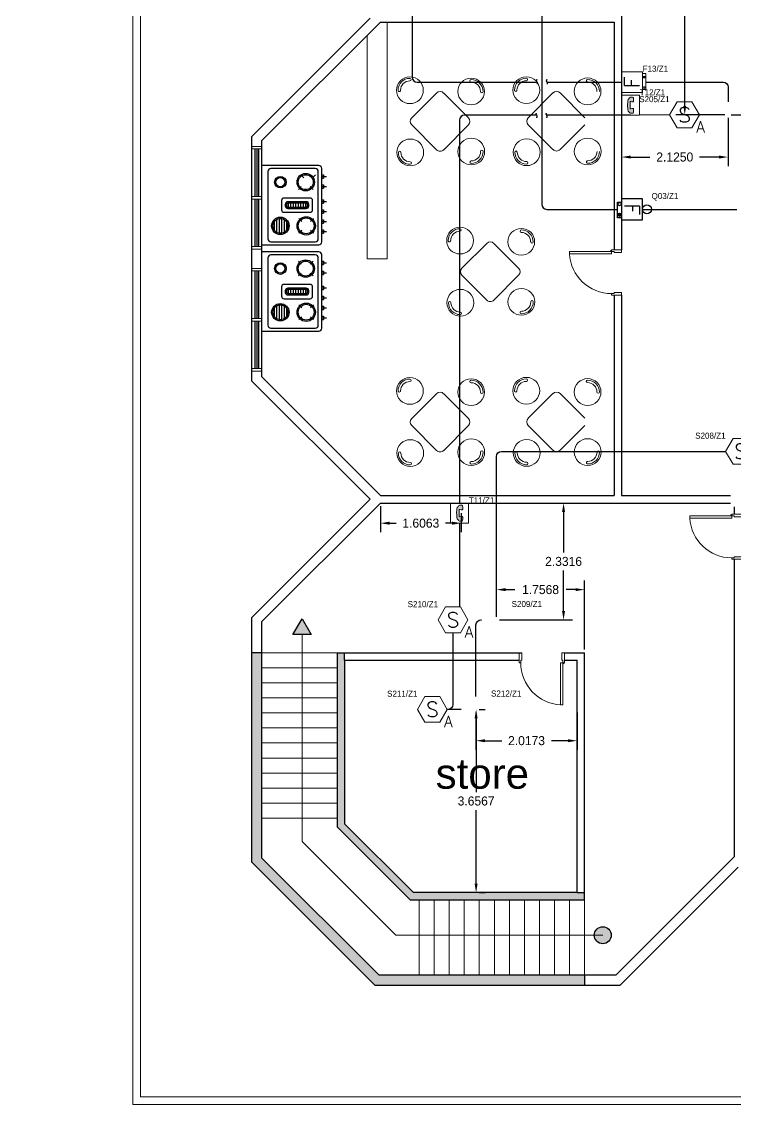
# Model space of a CAD drawing. Extents: x -3404 to 3497, y 0 to 399.
# Drawn here: x 3.11 to 17.35, y 326.93 to 348.53 of the extents above; entities that cross this region are included whole.
import ezdxf
from ezdxf import colors
from ezdxf.entities.mleader import LeaderData, LeaderLine
from ezdxf.enums import TextEntityAlignment as Align
from ezdxf.math import Vec2, Vec3

# ---------------------------------------------------------------- set-up
doc = ezdxf.new("R2010")
doc.units = 0
doc.header["$LTSCALE"] = 0.15
doc.linetypes.add('HIDDEN', pattern=[0.375, 0.25, -0.125])
doc.layers.get('0').update_dxf_attribs({"color": 252})
doc.layers.get('Defpoints').update_dxf_attribs({"color": 252})
for name, color, linetype in [('0 ARCH', 252, 'Continuous'), ('0 DD', 252, 'Continuous'), ('0 fire alarm', 252, 'Continuous'), ('0 sockets', 252, 'Continuous'), ('00-BT-FAS-TEXT', 2, 'Continuous'), ('AUTOINCR', 7, 'Continuous'), ('d1', 252, 'Continuous'), ('FIRE_LOOP', 7, 'Continuous'), ('FIX', 252, 'Continuous'), ('WIRING', 4, 'Continuous')]:
    doc.layers.add(name, color=color, linetype=linetype)
for name, color, linetype, lineweight in [('anal', 252, 'Continuous', 20), ('DOOR', 252, 'Continuous', 20), ('elev', 252, 'Continuous', 9), ('FUR', 252, 'Continuous', 9), ('T-FIRE-B', 4, 'Continuous', 0), ('T-TEXT', 2, 'Continuous', 0), ('wall', 252, 'Continuous', 30)]:
    doc.layers.add(name, color=color, linetype=linetype, lineweight=lineweight)
doc.styles.add('ROMANS', font='ROMANS.shx', dxfattribs={"width": 0.8})
doc.styles.add('TEXT-NFP', font='simplex.shx')
doc.dimstyles.get("Standard").update_dxf_attribs({"dimtxt": 0.18, "dimasz": 0.18, "dimexe": 0.18, "dimexo": 0.0625, "dimgap": 0.09, "dimtad": 0, "dimtih": 1, "dimtoh": 1, "dimdec": 4, "dimzin": 0, "dimdsep": 46, "dimtxsty": 'Standard', "dimcen": 0.09, "dimadec": 0, "dimazin": 0, "dimtfac": 1, "dimtdec": 4, "dimtofl": 0, "dimtmove": 0, "dimatfit": 3, "dimfxl": 1, "dimtolj": 1, "dimtzin": 0, "dimarcsym": 0})

# ---------------------------------------------------------------- blocks, each defined once
blk = doc.blocks.new('D90')
at = {"layer": 'DOOR'}
for points in [[(0.03, 0.2), (0.03, 1.04), (0.078, 1.04), (0.078, 0.2)], [(0.03, 0.2), (0, 0.2), (0, 0), (0.05, 0), (0.05, 0.15), (0.03, 0.15)], [(0.87, 0.2), (0.9, 0.2), (0.9, 0), (0.85, 0), (0.85, 0.15), (0.87, 0.15)]]:
    blk.add_lwpolyline(points, close=True, dxfattribs=at)
blk.add_circle((0.02, 0.21), 0.01, dxfattribs=at)
blk.add_arc((0.025, 0.197), 0.845, 0.2218, 86.3889, dxfattribs=at)
blk = doc.blocks.new('*X17')
at = {"color": 0}
for p, q in [((0.15, 0.538), (0.15, 0.667)), ((0.175, 0.529), (0.175, 0.676)), ((0.2, 0.529), (0.2, 0.676)), ((0.225, 0.538), (0.225, 0.667)), ((0.125, 0.561), (0.125, 0.644)), ((0.25, 0.562), (0.25, 0.643))]:
    blk.add_line(p, q, dxfattribs=at)
blk = doc.blocks.new('ARCH')
at = {"layer": 'd1'}
for points in [[(8.7, 336.614), (8.519, 336.3), (8.881, 336.3)], [(14.87, 330.3, 1), (14.53, 330.3, 1)]]:
    blk.add_hatch(color=256, dxfattribs=at).paths.add_polyline_path(points)
at = {"layer": 'wall'}
h = blk.add_hatch(color=256, dxfattribs=at)
h.paths.add_polyline_path([(14.337, 331), (14.337, 331.15), (14.187, 331.15), (10.925, 331.15), (9.55, 332.525), (9.55, 335.787), (9.55, 335.937), (9.4, 335.937), (9.4, 332.463), (10.863, 331)], flags=17)
h.paths.add_polyline_path([(14.337, 329.4), (14.337, 329.5), (10.241, 329.5), (7.9, 331.841), (7.9, 335.937), (7.8, 335.937), (7.8, 331.659), (10.059, 329.4)])
h.paths.add_polyline_path([(10.059, 329.4), (10.159, 329.3), (14.337, 329.3), (14.337, 329.4)])
h.paths.add_polyline_path([(7.7, 331.759), (7.8, 331.659), (7.8, 335.937), (7.7, 335.937)])
at = {"layer": 'anal'}
for p, q in [((5.325, 326.925), (5.325, 377.4)), ((5.475, 327.075), (5.475, 368.325)), ((7.8, 346.042), (7.7, 346.042)), ((7.7, 345.992), (7.9, 345.992)), ((7.76, 345.042), (7.76, 345.992)), ((7.785, 345.042), (7.785, 345.992)), ((7.8, 346.042), (7.9, 346.042)), ((7.8, 345.992), (7.9, 345.992)), ((7.815, 345.042), (7.815, 345.992)), ((7.84, 345.042), (7.84, 345.992)), ((7.7, 345.042), (7.9, 345.042)), ((7.7, 344.992), (7.9, 344.992)), ((7.76, 344.042), (7.76, 344.992)), ((7.785, 344.042), (7.785, 344.992)), ((7.815, 344.042), (7.815, 344.992)), ((7.84, 344.042), (7.84, 344.992)), ((7.9, 345.042), (7.9, 344.992)), ((7.7, 344.042), (7.9, 344.042)), ((7.8, 343.992), (7.7, 343.992)), ((7.8, 344.042), (7.9, 344.042)), ((7.8, 343.992), (7.9, 343.992)), ((7.8, 343.608), (7.7, 343.608)), ((7.7, 343.558), (7.9, 343.558)), ((7.76, 342.608), (7.76, 343.558)), ((7.785, 342.608), (7.785, 343.558)), ((7.8, 343.608), (7.9, 343.608)), ((7.8, 343.558), (7.9, 343.558)), ((7.815, 342.608), (7.815, 343.558)), ((7.84, 342.608), (7.84, 343.558)), ((7.7, 342.608), (7.9, 342.608)), ((7.7, 342.558), (7.9, 342.558)), ((7.76, 341.608), (7.76, 342.558)), ((7.785, 341.608), (7.785, 342.558)), ((7.815, 341.608), (7.815, 342.558)), ((7.84, 341.608), (7.84, 342.558)), ((7.9, 342.608), (7.9, 342.558)), ((7.7, 341.608), (7.9, 341.608)), ((7.8, 341.558), (7.7, 341.558)), ((7.8, 341.608), (7.9, 341.608)), ((7.8, 341.558), (7.9, 341.558)), ((28.875, 326.925), (5.325, 326.925)), ((27.525, 327.075), (5.475, 327.075))]:
    blk.add_line(p, q, dxfattribs=at)
at = {"layer": 'd1'}
blk.add_lwpolyline([(8.7, 336.614), (8.881, 336.3), (8.519, 336.3)], close=True, dxfattribs=at)
blk.add_circle((14.7, 330.3), 0.17, dxfattribs=at)
at = {"layer": 'elev'}
for p, q in [((8.7, 336.3), (8.7, 332.173)), ((9.4, 335.937), (7.9, 335.937)), ((9.4, 335.637), (7.9, 335.637)), ((9.4, 335.337), (7.9, 335.337)), ((9.4, 335.037), (7.9, 335.037)), ((9.4, 334.737), (7.9, 334.737)), ((9.4, 334.437), (7.9, 334.437)), ((9.4, 334.137), (7.9, 334.137)), ((9.4, 333.837), (7.9, 333.837)), ((9.4, 333.537), (7.9, 333.537)), ((9.4, 333.237), (7.9, 333.237)), ((9.4, 332.937), (7.9, 332.937)), ((9.4, 332.637), (7.9, 332.637)), ((10.573, 330.3), (8.7, 332.173)), ((11.037, 331), (11.037, 329.5)), ((11.337, 331), (11.337, 329.5)), ((11.637, 331), (11.637, 329.5)), ((11.937, 331), (11.937, 329.5)), ((12.237, 331), (12.237, 329.5)), ((12.537, 331), (12.537, 329.5)), ((12.837, 331), (12.837, 329.5)), ((13.137, 331), (13.137, 329.5)), ((13.437, 331), (13.437, 329.5)), ((13.737, 331), (13.737, 329.5)), ((14.037, 331), (14.037, 329.5)), ((14.337, 331), (14.337, 329.5)), ((14.7, 330.3), (10.573, 330.3))]:
    blk.add_line(p, q, dxfattribs=at)
at = {"layer": 'FIX', "ltscale": 1000}
for p, q in [((9.033, 345.662), (7.9, 345.662)), ((8.019, 345.54), (8.019, 344.2)), ((8.965, 345.6), (8.079, 345.6)), ((9.025, 344.2), (9.025, 345.54)), ((9.093, 344.138), (9.093, 345.602)), ((8.733, 345.417), (8.675, 345.476)), ((8.909, 345.417), (8.968, 345.476)), ((9.128, 345.476), (9.128, 345.411)), ((8.686, 345.241), (8.628, 345.182)), ((8.863, 345.241), (8.921, 345.182)), ((9.128, 345.276), (9.128, 345.211)), ((8.421, 344.91), (8.421, 344.83)), ((8.471, 344.91), (8.471, 344.83)), ((8.521, 344.91), (8.521, 344.83)), ((8.571, 344.91), (8.571, 344.83)), ((8.621, 344.91), (8.621, 344.83)), ((8.671, 344.91), (8.671, 344.83)), ((8.721, 344.91), (8.721, 344.83)), ((8.771, 344.91), (8.771, 344.83)), ((9.128, 344.976), (9.128, 344.911)), ((9.128, 344.776), (9.128, 344.711)), ((8.695, 344.545), (8.636, 344.604)), ((8.871, 344.545), (8.93, 344.604)), ((9.128, 344.576), (9.128, 344.511)), ((8.695, 344.369), (8.636, 344.31)), ((8.871, 344.369), (8.93, 344.31)), ((9.128, 344.376), (9.128, 344.311)), ((7.9, 344.078), (9.033, 344.078)), ((8.079, 344.14), (8.965, 344.14)), ((9.033, 343.937), (7.9, 343.937)), ((8.019, 343.816), (8.019, 342.475)), ((8.965, 343.876), (8.079, 343.876)), ((9.025, 342.475), (9.025, 343.816)), ((9.093, 342.414), (9.093, 343.877)), ((8.686, 343.693), (8.628, 343.751)), ((8.863, 343.693), (8.921, 343.751)), ((9.128, 343.752), (9.128, 343.687)), ((8.686, 343.516), (8.628, 343.458)), ((8.863, 343.516), (8.921, 343.458)), ((9.128, 343.552), (9.128, 343.487)), ((8.421, 343.186), (8.421, 343.106)), ((8.471, 343.186), (8.471, 343.106)), ((8.521, 343.186), (8.521, 343.106)), ((8.571, 343.186), (8.571, 343.106)), ((8.621, 343.186), (8.621, 343.106)), ((8.671, 343.186), (8.671, 343.106)), ((8.721, 343.186), (8.721, 343.106)), ((8.771, 343.186), (8.771, 343.106)), ((9.128, 343.252), (9.128, 343.187)), ((9.128, 343.052), (9.128, 342.987)), ((8.695, 342.821), (8.636, 342.879)), ((8.871, 342.821), (8.93, 342.879)), ((9.128, 342.852), (9.128, 342.787)), ((8.695, 342.644), (8.636, 342.586)), ((8.871, 342.644), (8.93, 342.586)), ((9.128, 342.652), (9.128, 342.587)), ((7.9, 342.354), (9.033, 342.354)), ((8.079, 342.415), (8.965, 342.415))]:
    blk.add_line(p, q, dxfattribs=at)
for points in [[(9.093, 345.476), (9.128, 345.476)], [(9.093, 345.444), (9.187, 345.444)], [(9.093, 345.411), (9.128, 345.411)], [(9.093, 345.276), (9.128, 345.276)], [(9.093, 345.244), (9.187, 345.244)], [(9.093, 345.211), (9.128, 345.211)], [(9.093, 344.976), (9.128, 344.976)], [(9.093, 344.944), (9.187, 344.944)], [(9.093, 344.911), (9.128, 344.911)], [(9.093, 344.776), (9.128, 344.776)], [(9.093, 344.744), (9.187, 344.744)], [(9.093, 344.711), (9.128, 344.711)], [(9.093, 344.576), (9.128, 344.576)], [(9.093, 344.544), (9.187, 344.544)], [(9.093, 344.511), (9.128, 344.511)], [(9.093, 344.376), (9.128, 344.376)], [(9.093, 344.344), (9.187, 344.344)], [(9.093, 344.311), (9.128, 344.311)], [(9.093, 343.752), (9.128, 343.752)], [(9.093, 343.719), (9.187, 343.719)], [(9.093, 343.687), (9.128, 343.687)], [(9.093, 343.552), (9.128, 343.552)], [(9.093, 343.519), (9.187, 343.519)], [(9.093, 343.487), (9.128, 343.487)], [(9.093, 343.252), (9.128, 343.252)], [(9.093, 343.219), (9.187, 343.219)], [(9.093, 343.187), (9.128, 343.187)], [(9.093, 343.052), (9.128, 343.052)], [(9.093, 343.019), (9.187, 343.019)], [(9.093, 342.987), (9.128, 342.987)], [(9.093, 342.852), (9.128, 342.852)], [(9.093, 342.819), (9.187, 342.819)], [(9.093, 342.787), (9.128, 342.787)], [(9.093, 342.652), (9.128, 342.652)], [(9.093, 342.619), (9.187, 342.619)], [(9.093, 342.587), (9.128, 342.587)]]:
    blk.add_lwpolyline(points, dxfattribs=at)
for points in [[(8.291, 344.962), (8.291, 344.777, 0.414214), (8.341, 344.727), (8.86, 344.727, 0.414214), (8.91, 344.777), (8.91, 344.962, 0.414214), (8.86, 345.012), (8.341, 345.012, 0.414214)], [(8.366, 344.887), (8.366, 344.853, 0.414214), (8.416, 344.803), (8.784, 344.803, 0.414214), (8.834, 344.853), (8.834, 344.887, 0.414214), (8.784, 344.937), (8.416, 344.937, 0.414214)], [(8.393, 344.887), (8.393, 344.853, 0.414214), (8.416, 344.83), (8.784, 344.83, 0.414214), (8.807, 344.853), (8.807, 344.887, 0.414214), (8.784, 344.91), (8.416, 344.91, 0.414214)], [(8.291, 343.238), (8.291, 343.053, 0.414214), (8.341, 343.003), (8.86, 343.003, 0.414214), (8.91, 343.053), (8.91, 343.238, 0.414214), (8.86, 343.288), (8.341, 343.288, 0.414214)], [(8.366, 343.163), (8.366, 343.129, 0.414214), (8.416, 343.079), (8.784, 343.079, 0.414214), (8.834, 343.129), (8.834, 343.163, 0.414214), (8.784, 343.213), (8.416, 343.213, 0.414214)], [(8.393, 343.163), (8.393, 343.129, 0.414214), (8.416, 343.106), (8.784, 343.106, 0.414214), (8.807, 343.129), (8.807, 343.163, 0.414214), (8.784, 343.186), (8.416, 343.186, 0.414214)]]:
    blk.add_lwpolyline(points, format="xyb", close=True, dxfattribs=at)
for centre, radius in [((8.774, 345.329), 0.174), ((8.268, 345.329), 0.116), ((8.268, 345.329), 0.0914), ((8.774, 345.329), 0.149), ((8.783, 344.457), 0.183), ((8.268, 344.457), 0.174), ((8.268, 344.457), 0.149), ((8.783, 344.457), 0.158), ((8.774, 343.605), 0.174), ((8.268, 343.605), 0.116), ((8.268, 343.605), 0.0914), ((8.774, 343.605), 0.149), ((8.783, 342.733), 0.183), ((8.268, 342.733), 0.174), ((8.268, 342.733), 0.149), ((8.783, 342.733), 0.158)]:
    blk.add_circle(centre, radius, dxfattribs=at)
for centre, start, end in [((8.079, 345.54), 90, 180), ((8.965, 345.54), 0, 90), ((9.033, 345.602), 0, 90), ((8.079, 344.2), 180, 270), ((8.965, 344.2), 270, 0), ((9.033, 344.138), 270, 0), ((8.079, 343.816), 90, 180), ((8.965, 343.816), 0, 90), ((9.033, 343.877), 0, 90), ((8.079, 342.475), 180, 270), ((8.965, 342.475), 270, 0), ((9.033, 342.414), 270, 0)]:
    blk.add_arc(centre, 0.06, start, end, dxfattribs=at)
at = {"layer": 'FUR'}
for p, q in [((10.4, 348.525), (10.4, 343.8)), ((10, 343.8), (10, 348.259)), ((10.89, 346.613), (11.385, 347.108)), ((11.526, 347.108), (12.021, 346.613)), ((13.212, 346.616), (13.707, 347.111)), ((13.849, 347.111), (14.344, 346.616)), ((11.385, 345.977), (10.89, 346.472)), ((12.021, 346.472), (11.526, 345.977)), ((13.707, 345.979), (13.212, 346.474)), ((14.344, 346.474), (13.849, 345.979)), ((11.89, 343.613), (12.385, 344.108)), ((12.526, 344.108), (13.021, 343.613)), ((10.4, 343.8), (10, 343.8)), ((12.385, 342.977), (11.89, 343.472)), ((13.021, 343.472), (12.526, 342.977)), ((10.89, 340.613), (11.385, 341.108)), ((11.526, 341.108), (12.021, 340.613)), ((13.212, 340.616), (13.707, 341.111)), ((13.849, 341.111), (14.344, 340.616)), ((11.385, 339.977), (10.89, 340.472)), ((12.021, 340.472), (11.526, 339.977)), ((13.707, 339.979), (13.212, 340.474)), ((14.344, 340.474), (13.849, 339.979))]:
    blk.add_line(p, q, dxfattribs=at)
for centre in [(10.853, 347.163), (12.074, 347.139), (13.175, 347.166), (14.397, 347.141), (10.859, 345.923), (12.076, 345.94), (13.182, 345.926), (14.399, 345.942), (11.853, 344.163), (13.074, 344.139), (11.859, 342.923), (13.076, 342.94), (10.853, 341.163), (12.074, 341.139), (13.175, 341.166), (14.397, 341.141), (10.859, 339.923), (12.076, 339.94), (13.182, 339.926), (14.399, 339.942)]:
    blk.add_circle(centre, 0.267, dxfattribs=at)
for centre, radius, start, end in [((10.853, 347.163), 0.237, 89.9577, 179.9577), ((10.853, 347.163), 0.187, 89.9577, 179.9577), ((10.853, 347.375), 0.025, 269.9577, 89.9577), ((12.074, 347.351), 0.025, 90, 270), ((12.074, 347.139), 0.237, 360, 90), ((12.074, 347.139), 0.187, 360, 90), ((13.175, 347.166), 0.237, 89.9577, 179.9577), ((13.175, 347.166), 0.187, 89.9577, 179.9577), ((13.176, 347.378), 0.025, 269.9577, 89.9577), ((14.397, 347.354), 0.025, 90, 270), ((14.397, 347.141), 0.237, 360, 90), ((14.397, 347.141), 0.187, 360, 90), ((10.64, 347.163), 0.025, 179.9577, 359.9577), ((11.455, 347.037), 0.1, 45, 135), ((12.287, 347.139), 0.025, 180, 360), ((12.963, 347.166), 0.025, 179.9577, 359.9577), ((13.778, 347.04), 0.1, 45, 135), ((10.96, 346.542), 0.1, 135, 225), ((11.95, 346.542), 0.1, 315, 45), ((13.283, 346.545), 0.1, 135, 225), ((10.647, 345.923), 0.025, 0, 180), ((11.455, 346.047), 0.1, 225, 315), ((12.076, 345.94), 0.237, 270.0423, 0.0423), ((12.076, 345.94), 0.187, 270.0423, 0.0423), ((12.288, 345.94), 0.025, 0.0423, 180.0423), ((12.969, 345.926), 0.025, 0, 180), ((13.778, 346.05), 0.1, 225, 315), ((14.399, 345.942), 0.187, 270.0423, 0.0423), ((14.399, 345.942), 0.237, 270.0423, 0.0423), ((10.859, 345.923), 0.237, 180, 270), ((10.859, 345.923), 0.187, 180, 270), ((10.859, 345.711), 0.025, 270, 90), ((12.076, 345.727), 0.025, 90.0423, 270.0423), ((13.182, 345.926), 0.237, 180, 270), ((13.182, 345.926), 0.187, 180, 270), ((13.182, 345.714), 0.025, 270, 90), ((14.399, 345.73), 0.025, 90.0423, 270.0423), ((11.853, 344.163), 0.237, 89.9577, 179.9577), ((11.853, 344.163), 0.187, 89.9577, 179.9577), ((11.853, 344.375), 0.025, 269.9577, 89.9577), ((13.074, 344.351), 0.025, 90, 270), ((13.074, 344.139), 0.237, 360, 90), ((13.074, 344.139), 0.187, 360, 90), ((11.64, 344.163), 0.025, 179.9577, 359.9577), ((12.455, 344.037), 0.1, 45, 135), ((13.287, 344.139), 0.025, 180, 360), ((11.96, 343.542), 0.1, 135, 225), ((12.95, 343.542), 0.1, 315, 45), ((11.647, 342.923), 0.025, 0, 180), ((11.859, 342.923), 0.237, 180, 270), ((11.859, 342.923), 0.187, 180, 270), ((12.455, 343.047), 0.1, 225, 315), ((13.076, 342.94), 0.237, 270.0423, 0.0423), ((13.076, 342.94), 0.187, 270.0423, 0.0423), ((13.288, 342.94), 0.025, 0.0423, 180.0423), ((11.859, 342.711), 0.025, 270, 90), ((13.076, 342.727), 0.025, 90.0423, 270.0423), ((10.853, 341.163), 0.237, 89.9577, 179.9577), ((10.853, 341.375), 0.025, 269.9577, 89.9577), ((13.175, 341.166), 0.237, 89.9577, 179.9577), ((13.176, 341.378), 0.025, 269.9577, 89.9577), ((10.853, 341.163), 0.187, 89.9577, 179.9577), ((12.074, 341.351), 0.025, 90, 270), ((12.074, 341.139), 0.237, 360, 90), ((12.074, 341.139), 0.187, 360, 90), ((13.175, 341.166), 0.187, 89.9577, 179.9577), ((14.397, 341.354), 0.025, 90, 270), ((14.397, 341.141), 0.237, 360, 90), ((14.397, 341.141), 0.187, 360, 90), ((10.64, 341.163), 0.025, 179.9577, 359.9577), ((11.455, 341.037), 0.1, 45, 135), ((12.287, 341.139), 0.025, 180, 360), ((12.963, 341.166), 0.025, 179.9577, 359.9577), ((13.778, 341.04), 0.1, 45, 135), ((14.609, 341.141), 0.025, 180, 360), ((10.96, 340.542), 0.1, 135, 225), ((11.95, 340.542), 0.1, 315, 45), ((13.283, 340.545), 0.1, 135, 225), ((10.647, 339.923), 0.025, 0, 180), ((10.859, 339.923), 0.237, 180, 270), ((10.859, 339.923), 0.187, 180, 270), ((11.455, 340.047), 0.1, 225, 315), ((12.076, 339.94), 0.237, 270.0423, 0.0423), ((12.076, 339.94), 0.187, 270.0423, 0.0423), ((12.288, 339.94), 0.025, 0.0423, 180.0423), ((12.969, 339.926), 0.025, 0, 180), ((13.182, 339.926), 0.237, 180, 270), ((13.182, 339.926), 0.187, 180, 270), ((13.778, 340.05), 0.1, 225, 315), ((14.399, 339.942), 0.187, 270.0423, 0.0423), ((14.399, 339.942), 0.237, 270.0423, 0.0423), ((14.611, 339.943), 0.025, 0.0423, 180.0423), ((10.859, 339.711), 0.025, 270, 90), ((12.076, 339.727), 0.025, 90.0423, 270.0423), ((13.182, 339.714), 0.025, 270, 90), ((14.399, 339.73), 0.025, 90.0423, 270.0423)]:
    blk.add_arc(centre, radius, start, end, dxfattribs=at)
at = {"layer": 'wall'}
for p, q in [((15.075, 349.696), (15.075, 343.976)), ((7.7, 346.241), (10.059, 348.6)), ((7.9, 346.159), (10.266, 348.525)), ((10.266, 348.525), (14.925, 348.525)), ((14.925, 348.525), (14.925, 343.976)), ((7.7, 341.359), (7.7, 346.241)), ((7.9, 341.441), (7.9, 346.159)), ((14.925, 343.076), (14.925, 339.075)), ((15.075, 343.076), (15.075, 339.075)), ((10.266, 339.075), (7.9, 341.441)), ((10.059, 339), (7.7, 341.359)), ((10.266, 339.075), (14.925, 339.075)), ((15.075, 339.075), (17.25, 339.075)), ((7.7, 336.641), (10.059, 339)), ((7.9, 336.559), (10.266, 338.925)), ((10.266, 338.925), (17.25, 338.925)), ((17.325, 338.85), (17.325, 338.702)), ((17.325, 337.802), (17.325, 331.866)), ((7.7, 331.759), (7.7, 336.641)), ((7.9, 331.841), (7.9, 336.559)), ((7.9, 335.937), (7.7, 335.937)), ((9.4, 335.937), (13.084, 335.937)), ((9.4, 335.937), (9.4, 332.463)), ((9.55, 335.787), (9.55, 335.937)), ((9.55, 335.787), (13.034, 335.787)), ((9.55, 335.787), (9.55, 332.525)), ((13.934, 335.937), (14.337, 335.937)), ((13.934, 335.787), (14.187, 335.787)), ((14.187, 331.15), (14.187, 335.787)), ((14.337, 331), (14.337, 335.937)), ((10.863, 331), (9.4, 332.463)), ((10.925, 331.15), (9.55, 332.525)), ((10.159, 329.3), (7.7, 331.759)), ((10.241, 329.5), (7.9, 331.841)), ((17.325, 331.866), (14.959, 329.5)), ((17.4, 331.659), (15.041, 329.3)), ((14.187, 331.15), (10.925, 331.15)), ((14.187, 331.15), (14.337, 331.15)), ((14.337, 331), (10.863, 331)), ((15.041, 329.3), (10.159, 329.3)), ((14.959, 329.5), (10.241, 329.5)), ((14.337, 329.5), (14.337, 329.3))]:
    blk.add_line(p, q, dxfattribs=at)
at = {"layer": 'DOOR', "xscale": -1, "rotation": 90}
for p in [(15.075, 343.976), (17.475, 338.702)]:
    blk.add_blockref('D90', p, dxfattribs=at)
at = {"layer": 'DOOR', "rotation": 180}
blk.add_blockref('D90', (13.934, 335.937), dxfattribs=at)
at = {"layer": 'FIX', "ltscale": 1000, "xscale": -2, "yscale": 2, "zscale": 2, "rotation": 180}
for p in [(7.893, 345.662), (7.893, 343.937)]:
    blk.add_blockref('*X17', p, dxfattribs=at)
at = {"layer": 'd1', "insert": (11.366, 333.824), "char_height": 0.4, "width": 6.0636, "attachment_point": 1}
blk.add_mtext('{\\fArial|b0|i0|c0|p34;\\H1.5x;store}', dxfattribs=at)
blk = doc.blocks.new('dressable smoke detectore above false ceiling')
blk.add_lwpolyline([(200, 0), (100, 173), (-100, 173), (-200, 0), (-100, -173), (100, -173)], close=True)
at = {"layer": 'T-TEXT', "style": 'ROMANS'}
blk.add_attdef('S', text='', height=200, dxfattribs=at).set_placement((0, 0, 0), align=Align.MIDDLE)
blk.add_attdef('A', text='', height=150, dxfattribs=at).set_placement((215, -161), align=Align.MIDDLE_CENTER)
blk = doc.blocks.new('*U83')
h = blk.add_hatch()
h.set_pattern_fill('ANGLE', color=3)
h.set_pattern_definition([(0, (0, 0), (0, 6.985), [5.08, -1.905]), (90, (0, 0), (-6.985, 4e-16), [5.08, -1.905])])
h.paths.add_polyline_path([(56, -302, 1), (81, -302, 1)])
blk.add_lwpolyline([(-140, -280), (140, -280), (140, 0), (-140, 0)], close=True)
at = {"color": 3}
blk.add_lwpolyline([(-99, -280), (116, -280), (116, -326), (-99, -326)], close=True, dxfattribs=at)
for centre in [(-73, -302), (68, -302)]:
    blk.add_circle(centre, 12.3, dxfattribs=at)
at = {"layer": 'T-TEXT', "style": 'TEXT-NFP'}
blk.add_attdef('F', text='', height=200, dxfattribs=at).set_placement((0, -140, 0), align=Align.MIDDLE)
blk = doc.blocks.new('*U39')
h = blk.add_hatch(color=256)
h.dxf.hatch_style = 1
edge = h.paths.add_edge_path()
edge.add_arc((33, 257), 14.1, 13.6021, 92.3161)
edge.add_line((32, 271), (11, 271))
edge.add_arc((13, 231), 40.2, 92.7442, 154.2215)
edge.add_arc((-28, 250), 4.89, 309.2722, 334.2215, ccw=False)
edge.add_arc((-64, 281), 52.1, 306.6096, 318.7251, ccw=False)
edge.add_arc((-30, 235), 4.89, 115.3605, 167.8134)
edge.add_arc((352, 152), 396, 167.8076, 180.2975)
edge.add_arc((348, 148), 392, 179.7012, 192.2669)
edge.add_arc((-30, 66), 4.89, 193.2566, 244.6491)
edge.add_arc((-67, 18), 54.9, 39.8251, 51.6228, ccw=False)
edge.add_arc((-28, 50), 4.89, 25.7785, 50.7278, ccw=False)
edge.add_arc((13, 69), 40.2, 205.7785, 267.2558)
edge.add_line((11, 29), (32, 29))
edge.add_arc((33, 43), 14.1, 267.6839, 346.3979)
edge.add_arc((-161, 67), 209, 352.6045, 365.9008)
edge.add_arc((13, 87), 34.4, 1.9401, 17.7739)
edge.add_arc((41, 96), 4.89, 18.4909, 87.0716)
edge.add_arc((30, 28), 74.3, 81.4234, 109.9904)
edge.add_arc((2, 102), 4.89, 250.3513, 295.2423, ccw=False)
edge.add_arc((1, 106), 8.65, 174.514, 266.9586, ccw=False)
edge.add_arc((-1022, 147), 1015, 357.7161, 360.1614)
edge.add_arc((-1022, 153), 1015, 359.8386, 362.2839)
edge.add_arc((3, 194), 10.1, 100.6325, 185.9952, ccw=False)
edge.add_arc((2, 200), 4.89, 64.7577, 109.6487, ccw=False)
edge.add_arc((33, 273), 75, 247.791, 276.6818)
edge.add_arc((41, 204), 4.89, 279.9761, 341.5091)
edge.add_arc((13, 213), 34.4, 342.2261, 358.0599)
edge.add_arc((-161, 233), 209, 354.0992, 367.3955)
for p, q in [((137, 300), (-137, 300)), ((-137, 300), (-137, 0)), ((137, 0), (137, 300)), ((-137, 0), (137, 0))]:
    blk.add_line(p, q)
blk.add_lwpolyline([(46, 260, 0.357628), (32, 271), (11, 271, 0.27487), (-23, 248, -0.109294), (-24, 247, -0.052913), (-33, 239, 0.232951), (-35, 236, 0.054551), (-44, 150, 0.054883), (-35, 65, 0.228078), (-33, 61, -0.051523), (-24, 53, -0.109294), (-23, 52, 0.27487), (11, 29), (32, 29, 0.357628), (46, 40, 0.058081), (47, 88, 0.069198), (45, 98, 0.308503), (41, 101, 0.125296), (4, 97, -0.198418), (1, 97, -0.426767), (-7, 107, 0.01067), (-7, 150, 0.01067), (-7, 193, -0.390702), (1, 204, -0.198418), (4, 204, 0.126732), (42, 199, 0.275132), (45, 202, 0.069198), (47, 212, 0.058081)], format="xyb", close=True)
blk = doc.blocks.new('*U99')
at = {"linetype": 'ByBlock'}
h = blk.add_hatch(dxfattribs=at)
h.set_pattern_fill('ANGLE', color=2)
h.set_pattern_definition([(0, (2e-14, -140), (0, 6.985), [5.08, -1.905]), (90, (2e-14, -140), (-6.985, 4e-16), [5.08, -1.905])])
h.paths.add_polyline_path([(49, -167, 1), (94, -167, 1)])
at = {"color": 2}
blk.add_lwpolyline([(-140, -140), (140, -140), (140, 140), (-140, 140)], close=True, dxfattribs=at)
at = {"color": 6, "linetype": 'ByBlock'}
blk.add_lwpolyline([(-98, -140), (113, -140), (113, -195), (-98, -195)], close=True, dxfattribs=at)
at = {"color": 2}
blk.add_circle((0, 200), 60, dxfattribs=at)
at = {"color": 6, "linetype": 'ByBlock'}
for centre in [(-71, -167), (71, -167)]:
    blk.add_circle(centre, 22.5, dxfattribs=at)
at = {"layer": 'T-TEXT', "color": 2, "style": 'TEXT-NFP'}
blk.add_attdef('F', text='', height=200, dxfattribs=at).set_placement((0, 0, 0), align=Align.MIDDLE)
blk = doc.blocks.new('endtick', base_point=(-3267.27, -69559.4))
at = {"layer": 'WIRING', "color": 2, "linetype": 'HIDDEN'}
blk.add_spline([(-3267.27, -69509.4), (-3276.985, -69534.4), (-3267.27, -69559.4), (-3256.425, -69584.4), (-3267.27, -69609.4)], degree=3, dxfattribs=at)
blk = doc.blocks.new('*D153')
at = {"layer": '0 DD', "color": 0, "lineweight": -2, "transparency": 16777216}
for p, q in [((12.17, 334.744), (12.17, 334.002)), ((14.187, 334.744), (14.187, 334.002)), ((12.35, 334.182), (12.684, 334.182)), ((14.007, 334.182), (13.674, 334.182))]:
    blk.add_line(p, q, dxfattribs=at)
at = {"layer": '0 DD', "color": 0, "transparency": 16777216}
for points in [[(12.35, 334.212), (12.35, 334.152), (12.17, 334.182)], [(14.007, 334.212), (14.007, 334.152), (14.187, 334.182)]]:
    blk.add_solid(points, dxfattribs=at)
at = {"layer": 'Defpoints', "color": 0, "transparency": 16777216}
for p in [(12.17, 334.807), (14.187, 334.807), (14.187, 334.182)]:
    blk.add_point(p, dxfattribs=at)
at = {"layer": '0 DD', "color": 0, "transparency": 16777216, "insert": (13.179, 334.182), "char_height": 0.18, "attachment_point": 5}
blk.add_mtext('\\A1;2.0173', dxfattribs=at)
blk = doc.blocks.new('*D154')
at = {"layer": '0 DD', "color": 0, "lineweight": -2, "transparency": 16777216}
for p, q in [((12.232, 334.807), (12.353, 334.807)), ((12.173, 334.627), (12.173, 333.158)), ((12.173, 331.33), (12.173, 332.798)), ((12.232, 331.15), (12.353, 331.15))]:
    blk.add_line(p, q, dxfattribs=at)
at = {"layer": '0 DD', "color": 0, "transparency": 16777216}
for points in [[(12.143, 334.627), (12.203, 334.627), (12.173, 334.807)], [(12.143, 331.33), (12.203, 331.33), (12.173, 331.15)]]:
    blk.add_solid(points, dxfattribs=at)
at = {"layer": 'Defpoints', "color": 0, "transparency": 16777216}
for p in [(12.17, 334.807), (12.17, 331.15), (12.173, 331.15)]:
    blk.add_point(p, dxfattribs=at)
at = {"layer": '0 DD', "color": 0, "transparency": 16777216, "insert": (12.173, 332.978), "char_height": 0.18, "attachment_point": 5}
blk.add_mtext('\\A1;3.6567', dxfattribs=at)
blk = doc.blocks.new('*D155')
at = {"layer": '0 DD', "color": 0, "lineweight": -2, "transparency": 16777216}
for p, q in [((13.047, 338.925), (14.098, 338.925)), ((13.918, 338.745), (13.918, 337.939)), ((13.918, 336.773), (13.918, 337.579)), ((12.643, 336.593), (14.098, 336.593))]:
    blk.add_line(p, q, dxfattribs=at)
at = {"layer": '0 DD', "color": 0, "transparency": 16777216}
for points in [[(13.888, 338.745), (13.948, 338.745), (13.918, 338.925)], [(13.888, 336.773), (13.948, 336.773), (13.918, 336.593)]]:
    blk.add_solid(points, dxfattribs=at)
at = {"layer": 'Defpoints', "color": 0, "transparency": 16777216}
for p in [(12.984, 338.925), (13.918, 338.925), (12.58, 336.593)]:
    blk.add_point(p, dxfattribs=at)
at = {"layer": '0 DD', "color": 0, "transparency": 16777216, "insert": (13.918, 337.759), "char_height": 0.18, "attachment_point": 5}
blk.add_mtext('\\A1;2.3316', dxfattribs=at)
blk = doc.blocks.new('*D156')
at = {"layer": '0 DD', "color": 0, "lineweight": -2, "transparency": 16777216}
for p, q in [((12.58, 336.656), (12.58, 337.377)), ((14.337, 336), (14.337, 337.377)), ((12.76, 337.197), (12.949, 337.197)), ((14.157, 337.197), (13.969, 337.197))]:
    blk.add_line(p, q, dxfattribs=at)
at = {"layer": '0 DD', "color": 0, "transparency": 16777216}
for points in [[(12.76, 337.227), (12.76, 337.167), (12.58, 337.197)], [(14.157, 337.227), (14.157, 337.167), (14.337, 337.197)]]:
    blk.add_solid(points, dxfattribs=at)
at = {"layer": 'Defpoints', "color": 0, "transparency": 16777216}
for p in [(14.337, 337.197), (12.58, 336.593), (14.337, 335.937)]:
    blk.add_point(p, dxfattribs=at)
at = {"layer": '0 DD', "color": 0, "transparency": 16777216, "insert": (13.459, 337.197), "char_height": 0.18, "attachment_point": 5}
blk.add_mtext('\\A1;1.7568', dxfattribs=at)
blk = doc.blocks.new('*D157')
at = {"layer": '0 DD', "color": 0, "lineweight": -2, "transparency": 16777216}
for p, q in [((10.266, 338.863), (10.266, 338.343)), ((11.873, 338.725), (11.873, 338.343)), ((10.446, 338.523), (10.575, 338.523)), ((11.693, 338.523), (11.565, 338.523))]:
    blk.add_line(p, q, dxfattribs=at)
at = {"layer": '0 DD', "color": 0, "transparency": 16777216}
for points in [[(10.446, 338.553), (10.446, 338.493), (10.266, 338.523)], [(11.693, 338.553), (11.693, 338.493), (11.873, 338.523)]]:
    blk.add_solid(points, dxfattribs=at)
at = {"layer": 'Defpoints', "color": 0, "transparency": 16777216}
for p in [(10.266, 338.925), (11.873, 338.788), (11.873, 338.523)]:
    blk.add_point(p, dxfattribs=at)
at = {"layer": '0 DD', "color": 0, "transparency": 16777216, "insert": (11.07, 338.523), "char_height": 0.18, "attachment_point": 5}
blk.add_mtext('\\A1;1.6063', dxfattribs=at)
blk = doc.blocks.new('*D160')
at = {"layer": '0 DD', "color": 0, "lineweight": -2, "transparency": 16777216}
for p, q in [((19.37, 348.5), (19.732, 348.5)), ((19.552, 348.32), (19.552, 347.766)), ((19.552, 346.852), (19.552, 347.406)), ((17.262, 346.672), (19.732, 346.672))]:
    blk.add_line(p, q, dxfattribs=at)
at = {"layer": '0 DD', "color": 0, "transparency": 16777216}
for points in [[(19.522, 348.32), (19.582, 348.32), (19.552, 348.5)], [(19.522, 346.852), (19.582, 346.852), (19.552, 346.672)]]:
    blk.add_solid(points, dxfattribs=at)
at = {"layer": 'Defpoints', "color": 0, "transparency": 16777216}
for p in [(19.307, 348.5), (19.552, 348.5), (17.2, 346.672)]:
    blk.add_point(p, dxfattribs=at)
at = {"layer": '0 DD', "color": 0, "transparency": 16777216, "insert": (19.552, 347.586), "char_height": 0.18, "attachment_point": 5}
blk.add_mtext('\\A1;1.8280', dxfattribs=at)
blk = doc.blocks.new('*D161')
at = {"layer": '0 DD', "color": 0, "lineweight": -2, "transparency": 16777216}
for p, q in [((17.2, 346.61), (17.2, 345.65)), ((15.075, 346.408), (15.075, 345.65)), ((15.255, 345.83), (15.642, 345.83)), ((17.02, 345.83), (16.632, 345.83))]:
    blk.add_line(p, q, dxfattribs=at)
at = {"layer": '0 DD', "color": 0, "transparency": 16777216}
for points in [[(15.255, 345.86), (15.255, 345.8), (15.075, 345.83)], [(17.02, 345.86), (17.02, 345.8), (17.2, 345.83)]]:
    blk.add_solid(points, dxfattribs=at)
at = {"layer": 'Defpoints', "color": 0, "transparency": 16777216}
for p in [(17.2, 346.672), (15.075, 346.47), (15.075, 345.83)]:
    blk.add_point(p, dxfattribs=at)
at = {"layer": '0 DD', "color": 0, "transparency": 16777216, "insert": (16.137, 345.83), "char_height": 0.18, "attachment_point": 5}
blk.add_mtext('\\A1;2.1250', dxfattribs=at)
blk = doc.blocks.new('*D167')
at = {"layer": '0 DD', "color": 0, "lineweight": -2, "transparency": 16777216}
for p, q in [((16.496, 355.055), (16.156, 355.055)), ((16.336, 354.875), (16.336, 351.044)), ((16.336, 346.852), (16.336, 350.684)), ((17.137, 346.672), (16.156, 346.672))]:
    blk.add_line(p, q, dxfattribs=at)
at = {"layer": '0 DD', "color": 0, "transparency": 16777216}
for points in [[(16.306, 354.875), (16.366, 354.875), (16.336, 355.055)], [(16.306, 346.852), (16.366, 346.852), (16.336, 346.672)]]:
    blk.add_solid(points, dxfattribs=at)
at = {"layer": 'Defpoints', "color": 0, "transparency": 16777216}
for p in [(16.336, 355.055), (16.559, 355.055), (17.2, 346.672)]:
    blk.add_point(p, dxfattribs=at)
at = {"layer": '0 DD', "color": 0, "transparency": 16777216, "insert": (16.336, 350.864), "char_height": 0.18, "attachment_point": 5}
blk.add_mtext('\\A1;8.3833', dxfattribs=at)

msp = doc.modelspace()

# ---------------------------------------------------------------- linework, layer by layer
at = {"layer": '0 sockets', "color": 2}
msp.add_lwpolyline([(13.48332, 361.70892), (13.48332, 344.88572, 0.41421356), (13.58332, 344.78572), (14.9931, 344.78572)], format="xyb", dxfattribs=at)
msp.add_lwpolyline([(15.49158, 344.78572), (17.375, 344.78572)], dxfattribs=at)
at = {"layer": 'FIRE_LOOP', "color": 3}
for points in [[(10.89925, 352.44758), (10.89925, 347.425, 0.41421356), (10.99925, 347.325), (13.38332, 347.325)], [(15.55996, 347.325), (17.09996, 347.325, -0.41421356), (17.19996, 347.225), (17.19996, 346.92965)], [(13.38332, 346.6658), (11.9429, 346.6658, 0.41421356), (11.8429, 346.5658), (11.8429, 338.92118)], [(12.58048, 336.85104), (12.58048, 339.85631, -0.41421356), (12.68048, 339.95631), (17.15112, 339.95631)], [(12.16997, 335.06435), (12.16997, 336.49341, -0.41421356), (12.26997, 336.59341), (12.283, 336.59341)], [(11.71183, 336.33579), (11.71183, 334.90672, -0.41421356), (11.61183, 334.80672), (11.5988, 334.80672)]]:
    msp.add_lwpolyline(points, format="xyb", dxfattribs=at)
for points in [[(13.58332, 347.325), (14.82324, 347.325)], [(14.82349, 347.3246), (15.075, 347.325)], [(15.075, 347.325), (15.075, 347.325)], [(14.86551, 346.6658), (13.58332, 346.6658)], [(15.25272, 346.6658), (14.86526, 346.6658)], [(15.25767, 346.66583), (15.25272, 346.6658)], [(16.03482, 346.67032), (15.43429, 346.66685)], [(16.90248, 346.67203), (16.62878, 346.67203)], [(11.8429, 338.5234), (11.8429, 338.52338)], [(11.8429, 338.52338), (11.8429, 336.85104)], [(11.8725, 334.80672), (11.5988, 334.80672)]]:
    msp.add_lwpolyline(points, dxfattribs=at)

# ---------------------------------------------------------------- block references
at = {"layer": '0 ARCH', "color": 3}
msp.add_blockref('ARCH', (0, 0), dxfattribs=at)
at = {"layer": '0 fire alarm', "color": 3, "xscale": 0.001, "yscale": 0.001, "zscale": 0.001}
for p in [(13.38332, 347.325), (13.58332, 347.325)]:
    msp.add_blockref('endtick', p, dxfattribs=at)
at = {"layer": '0 fire alarm', "color": 3, "xscale": 0.001, "yscale": 0.001, "zscale": 0.001, "rotation": 180}
for p in [(13.38332, 346.6658), (13.58332, 346.6658)]:
    msp.add_blockref('endtick', p, dxfattribs=at)
at = {"layer": '0 fire alarm', "color": 3, "xscale": 0.001488, "yscale": 0.001488, "zscale": 0.001488, "rotation": 270}
msp.add_blockref('*U99', (15.28332, 344.78572), dxfattribs=at).add_auto_attribs({'F': 'F'})
at = {"layer": 'T-FIRE-B', "xscale": 0.001487761816891826, "yscale": 0.001487761816891826, "zscale": 0.001487761816891826, "rotation": 90}
msp.add_blockref('*U83', (15.075, 347.325), dxfattribs=at).add_auto_attribs({'F': 'F'})
at = {"layer": 'T-FIRE-B', "color": 3, "xscale": 0.001326103487042799, "yscale": 0.001326103487042799, "zscale": 0.001326103487042799}
for p in [(15.25272, 346.6658), (11.8429, 338.52338)]:
    msp.add_blockref('*U39', p, dxfattribs=at)
at = {"layer": 'T-FIRE-B', "color": 2, "xscale": 0.001487761816891826, "yscale": 0.001487761816891826, "zscale": 0.001487761816891826}
for p in [(16.33131, 346.67203), (17.44859, 339.95631), (11.71183, 336.59341), (11.30132, 334.80672)]:
    msp.add_blockref('dressable smoke detectore above false ceiling', p, dxfattribs=at).add_auto_attribs({'S': 'S', 'A': 'A'})

# ---------------------------------------------------------------- texts
at = {"layer": 'AUTOINCR', "color": 1}
for s, p in [('F13/Z1', (15.49511, 347.49682)), ('Q03/Z1', (15.67373, 344.95758))]:
    msp.add_text(s, height=0.12, dxfattribs=at).set_placement(p, align=Align.BOTTOM_LEFT)
at = {"layer": 'AUTOINCR', "color": 2}
for s, p in [('S205/Z1', (16.03375, 346.88972)), ('S208/Z1', (17.15104, 340.17399)), ('S210/Z1', (11.41428, 336.8111)), ('S211/Z1', (11.00377, 335.02441))]:
    msp.add_text(s, height=0.12, dxfattribs=at).set_placement(p, align=Align.BOTTOM_RIGHT)
at = {"layer": 'AUTOINCR', "color": 3}
for s, p in [('T12/Z1', (15.43786, 347.02717)), ('T11/Z1', (12.02803, 338.88474))]:
    msp.add_text(s, height=0.12, dxfattribs=at).set_placement(p, align=Align.BOTTOM_LEFT)
at = {"layer": 'AUTOINCR', "color": 2}
for s, p in [('S209/Z1', (12.88157, 336.81464)), ('S212/Z1', (12.47106, 335.02795))]:
    msp.add_text(s, height=0.12, dxfattribs=at).set_placement(p, align=Align.BOTTOM_LEFT)

# ---------------------------------------------------------------- dimensions: what is measured, and where the dimension line sits
at = {"layer": '0 DD', "color": 6}
for base, p1, p2, picture, middle in [((16.33554, 355.05532), (17.19996, 346.67203), (16.5587, 355.05532), '*D167', (16.33554, 350.86367)), ((19.55156, 348.5), (17.19996, 346.67203), (19.30749, 348.5), '*D160', (19.55156, 347.58601)), ((13.91786, 338.925), (12.58048, 336.59341), (12.98407, 338.925), '*D155', (13.91786, 337.75921)), ((12.17347, 331.15), (12.16997, 334.80672), (12.16997, 331.15), '*D154', (12.17347, 332.97836))]:
    dim = msp.add_linear_dim(base=base, p1=p1, p2=p2, angle=90, dimstyle='Standard', dxfattribs=at)
    dim.commit()
    dim.dimension.update_dxf_attribs({"geometry": picture, "text_midpoint": middle})
for base, p1, p2, picture, middle in [((15.075, 345.83005), (17.19996, 346.67203), (15.075, 346.47023), '*D161', (16.13748, 345.83005)), ((11.87269, 338.52338), (10.26642, 338.925), (11.87269, 338.78758), '*D157', (11.06956, 338.52338)), ((14.33726, 337.19725), (12.58048, 336.59341), (14.33726, 335.93726), '*D156', (13.45887, 337.19725)), ((14.18726, 334.1817), (12.16997, 334.80672), (14.18726, 334.80672), '*D153', (13.17862, 334.1817))]:
    dim = msp.add_linear_dim(base=base, p1=p1, p2=p2, dimstyle='Standard', dxfattribs=at)
    dim.commit()
    dim.dimension.update_dxf_attribs({"geometry": picture, "text_midpoint": middle})

# ---------------------------------------------------------------- leaders
at = {"layer": '00-BT-FAS-TEXT', "color": 3}
ml = msp.add_multileader_mtext('Standard', dxfattribs=at)
ml.set_content('{\\C2;ZONE 1 /FACP FOR DETECTORS\\PEMT ? 3/4 INCH CONDUIT\\P(2*1.5)MM2 FIRE RESISTANCE CABLE 105C\\PEXPOSED ABOVE FALSE CEILLING\\PTYPICAL}', color=6)
ml.set_leader_properties()
ml.build(insert=Vec2(0, 0))
ml.multileader.update_dxf_attribs({"text_right_attachment_type": 6, "dogleg_length": 0.05, "arrow_head_size": 0.2})
ctx = ml.context
ctx.base_point, ctx.char_height, ctx.arrow_head_size, ctx.landing_gap_size = Vec3(23.95539, 346.46109), 0.05, 0.2, 0.01
ctx.right_attachment, ctx.text_align_type = 6, 2
notes = []
notes.append((ctx, [(0, (1, 1, 0), (25.71705, 346.42609), (-1, 0), 0.05, [(0, [(26.11237, 344.78572)], 0, [])])]))
ctx.mtext.insert, ctx.mtext.width, ctx.mtext.alignment, ctx.mtext.flow_direction = Vec3(25.65705, 346.48609), 3430, 3, 5
for ctx, leaders in notes:
    for number, flags, end, landing, length, lines in leaders:
        leader = LeaderData()
        leader.index, (leader.has_last_leader_line, leader.has_dogleg_vector, leader.attachment_direction) = number, flags
        leader.last_leader_point, leader.dogleg_vector, leader.dogleg_length = Vec3(end), Vec3(landing), length
        for number, points, colour, breaks in lines:
            line = LeaderLine()
            line.index, line.vertices, line.color, line.breaks = number, Vec3.list(points), colors.encode_raw_color(colour), breaks
            leader.lines.append(line)
        ctx.leaders.append(leader)

doc.saveas('drawing.dxf')
